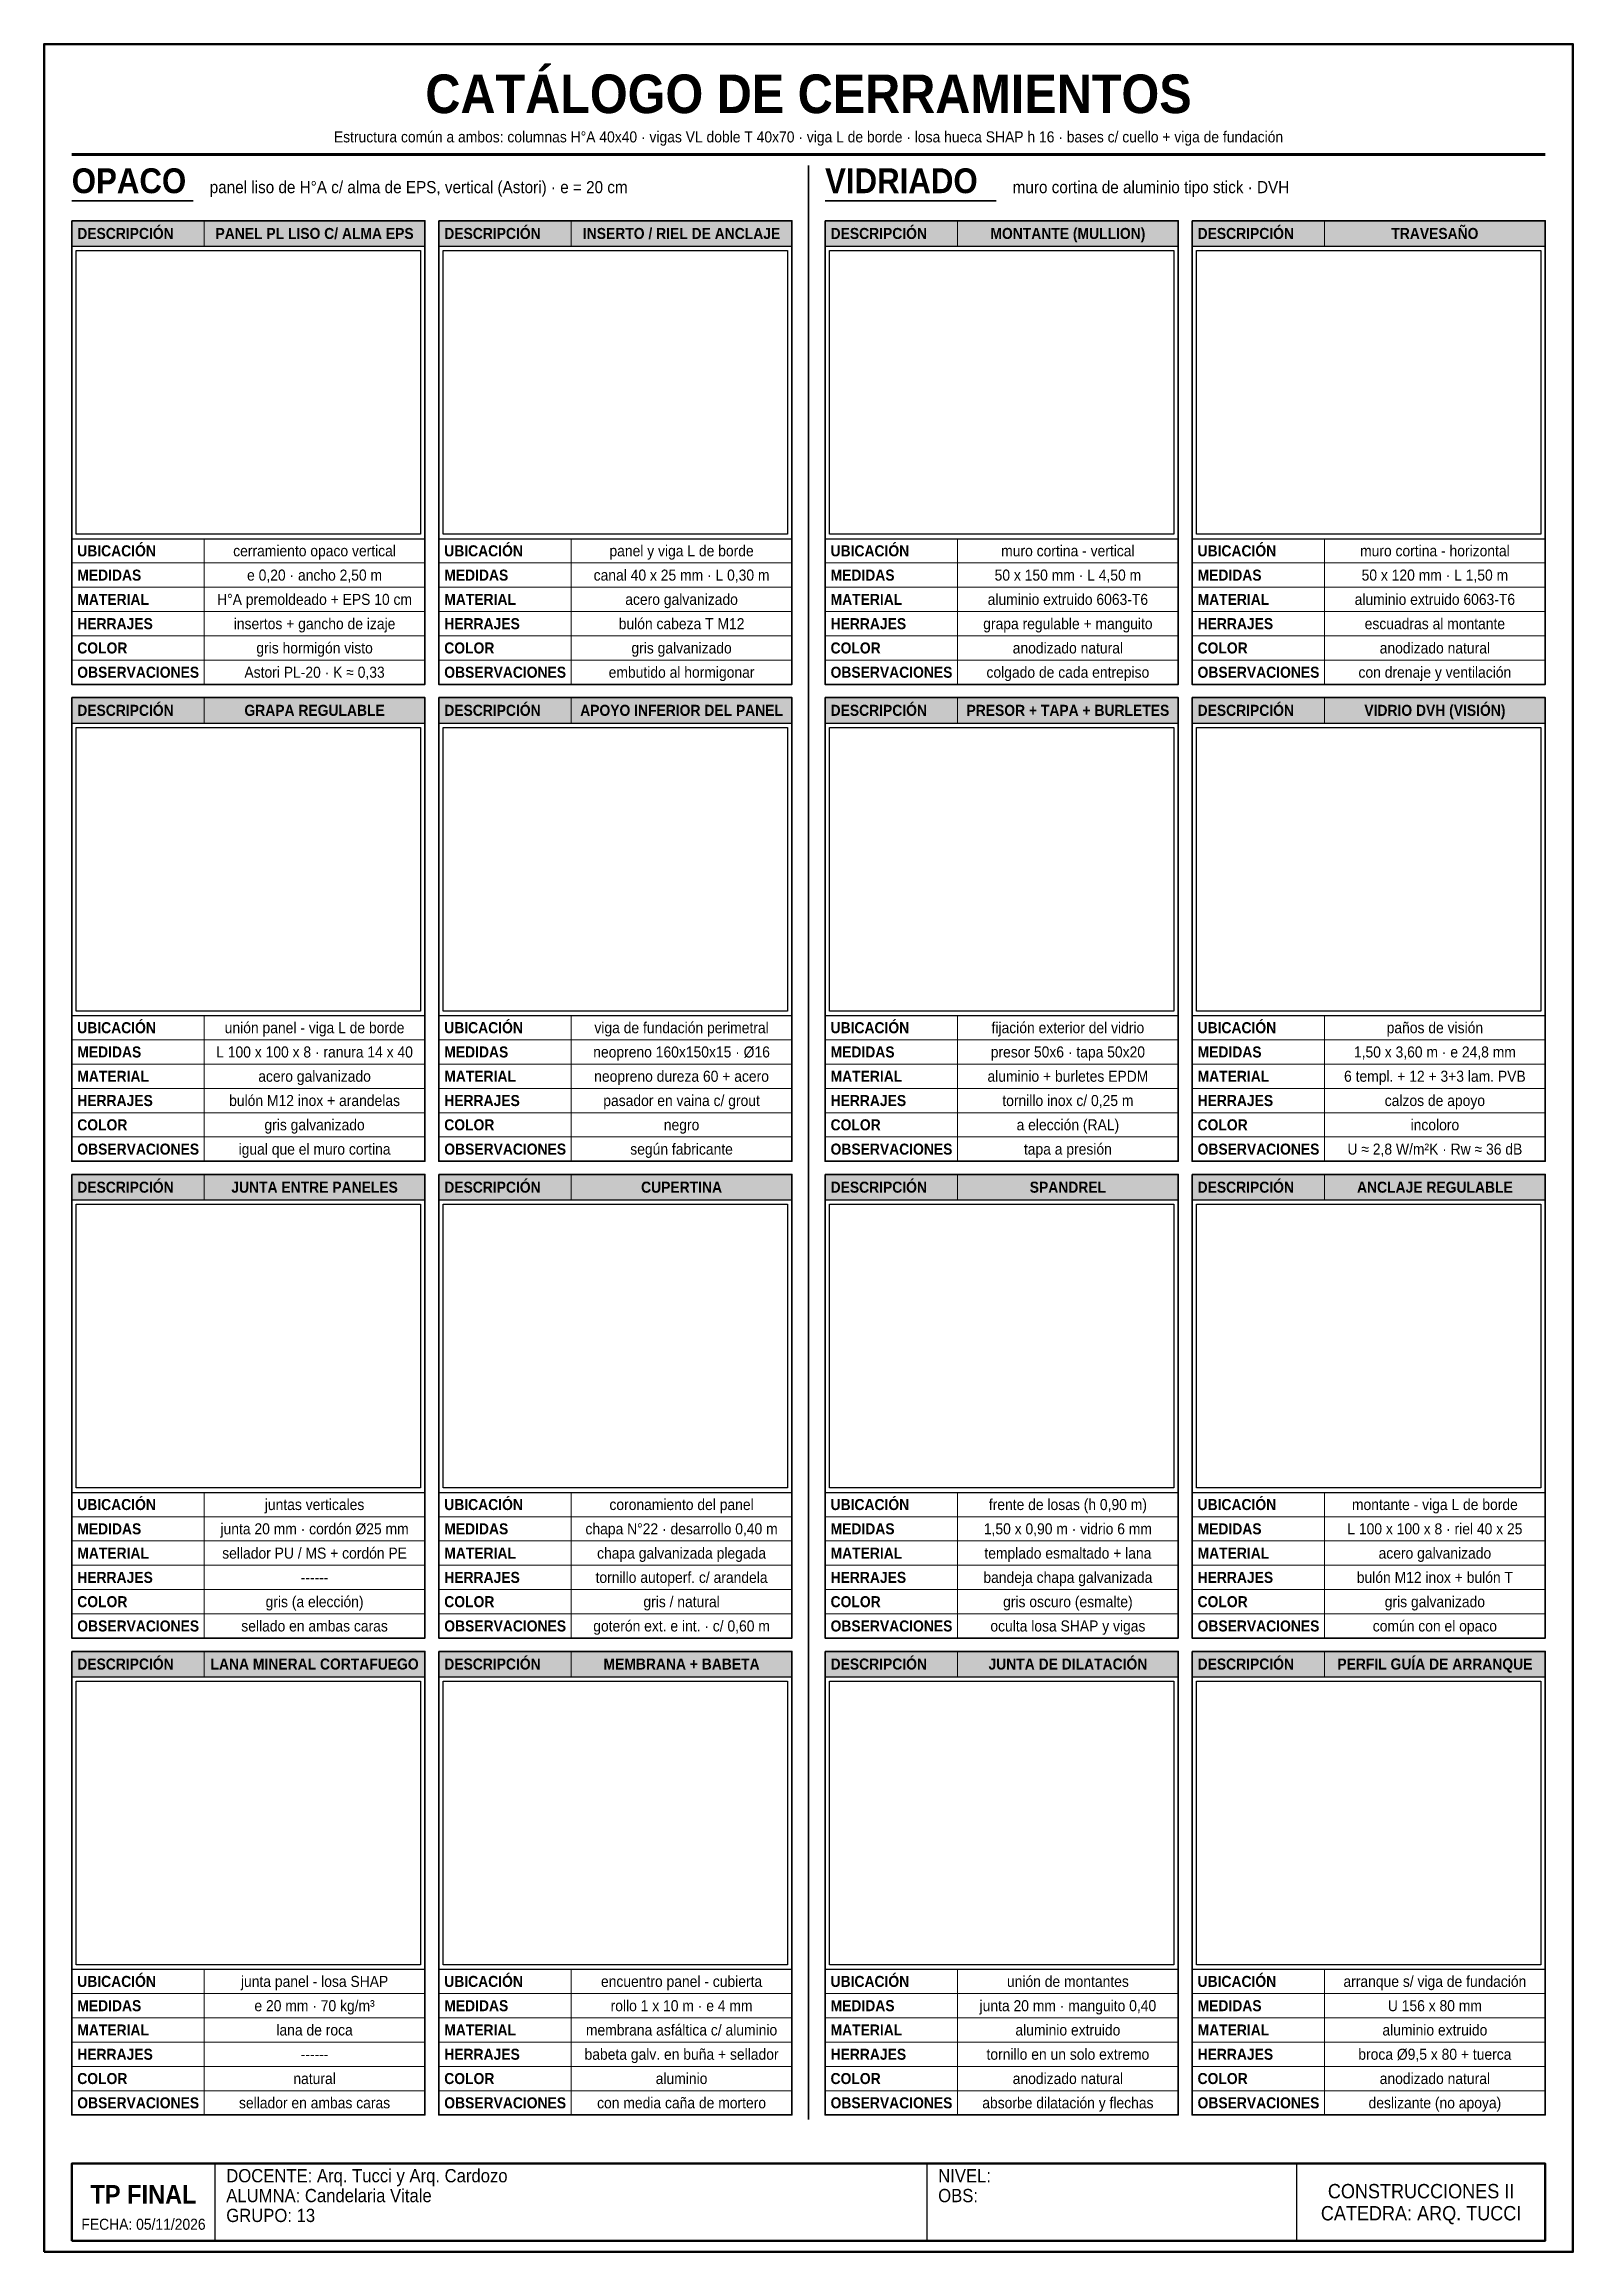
# Model space of a CAD drawing. Header units: millimetres. Extents: x 10 to 287, y 10 to 410.
import ezdxf
from ezdxf.enums import TextEntityAlignment as Align

# ---------------------------------------------------------------- set-up
doc = ezdxf.new("R2010")
doc.units = ezdxf.units.MM
for name, color, linetype in [('0-MARCO', 7, 'Continuous'), ('1-DIBUJO', 7, 'Continuous'), ('3-TABLAS', 7, 'Continuous'), ('3-TEXTOS', 7, 'Continuous'), ('3-TITULOS', 7, 'Continuous')]:
    doc.layers.add(name, color=color, linetype=linetype)
doc.styles.add('ARIAL', font='arial.ttf')
doc.styles.add('ARIAL-NEGRITA', font='arialbd.ttf')
picture_1 = doc.add_image_def('image1.jpg', size_in_pixel=(404, 333))
picture_2 = doc.add_image_def('image2.jpg', size_in_pixel=(500, 411))
picture_3 = doc.add_image_def('image3.jpg', size_in_pixel=(455, 375))
picture_4 = doc.add_image_def('image4.jpg', size_in_pixel=(455, 375))
picture_5 = doc.add_image_def('image5.jpg', size_in_pixel=(500, 411))
picture_6 = doc.add_image_def('image6.jpg', size_in_pixel=(455, 375))
picture_7 = doc.add_image_def('image7.jpg', size_in_pixel=(343, 283))
picture_8 = doc.add_image_def('image8.jpg', size_in_pixel=(341, 281))
picture_9 = doc.add_image_def('image9.jpg', size_in_pixel=(410, 338))
picture_10 = doc.add_image_def('image10.jpg', size_in_pixel=(455, 375))
picture_11 = doc.add_image_def('image11.jpg', size_in_pixel=(301, 248))
picture_12 = doc.add_image_def('image12.jpg', size_in_pixel=(500, 411))
picture_13 = doc.add_image_def('image13.jpg', size_in_pixel=(500, 411))
picture_14 = doc.add_image_def('image14.jpg', size_in_pixel=(500, 411))
picture_15 = doc.add_image_def('image15.jpg', size_in_pixel=(500, 411))
picture_16 = doc.add_image_def('image16.jpg', size_in_pixel=(455, 375))

msp = doc.modelspace()

# ---------------------------------------------------------------- hatches: boundary and pattern name
at = {"layer": '3-TABLAS', "true_color": 0xe8e8e8}
h = msp.add_hatch(color=254, dxfattribs=at)
h.dxf.hatch_style = 1
h.paths.add_polyline_path([(15, 373.4), (79, 373.4), (79, 378), (15, 378)])
h = msp.add_hatch(color=254, dxfattribs=at)
h.dxf.hatch_style = 1
h.paths.add_polyline_path([(81.5, 373.4), (145.5, 373.4), (145.5, 378), (81.5, 378)])
h = msp.add_hatch(color=254, dxfattribs=at)
h.dxf.hatch_style = 1
h.paths.add_polyline_path([(151.5, 373.4), (215.5, 373.4), (215.5, 378), (151.5, 378)])
h = msp.add_hatch(color=254, dxfattribs=at)
h.dxf.hatch_style = 1
h.paths.add_polyline_path([(218, 373.4), (282, 373.4), (282, 378), (218, 378)])
h = msp.add_hatch(color=254, dxfattribs=at)
h.dxf.hatch_style = 1
h.paths.add_polyline_path([(15, 287), (79, 287), (79, 291.6), (15, 291.6)])
h = msp.add_hatch(color=254, dxfattribs=at)
h.dxf.hatch_style = 1
h.paths.add_polyline_path([(81.5, 287), (145.5, 287), (145.5, 291.6), (81.5, 291.6)])
h = msp.add_hatch(color=254, dxfattribs=at)
h.dxf.hatch_style = 1
h.paths.add_polyline_path([(151.5, 287), (215.5, 287), (215.5, 291.6), (151.5, 291.6)])
h = msp.add_hatch(color=254, dxfattribs=at)
h.dxf.hatch_style = 1
h.paths.add_polyline_path([(218, 287), (282, 287), (282, 291.6), (218, 291.6)])
h = msp.add_hatch(color=254, dxfattribs=at)
h.dxf.hatch_style = 1
h.paths.add_polyline_path([(15, 200.6), (79, 200.6), (79, 205.2), (15, 205.2)])
h = msp.add_hatch(color=254, dxfattribs=at)
h.dxf.hatch_style = 1
h.paths.add_polyline_path([(81.5, 200.6), (145.5, 200.6), (145.5, 205.2), (81.5, 205.2)])
h = msp.add_hatch(color=254, dxfattribs=at)
h.dxf.hatch_style = 1
h.paths.add_polyline_path([(151.5, 200.6), (215.5, 200.6), (215.5, 205.2), (151.5, 205.2)])
h = msp.add_hatch(color=254, dxfattribs=at)
h.dxf.hatch_style = 1
h.paths.add_polyline_path([(218, 200.6), (282, 200.6), (282, 205.2), (218, 205.2)])
h = msp.add_hatch(color=254, dxfattribs=at)
h.dxf.hatch_style = 1
h.paths.add_polyline_path([(15, 114.2), (79, 114.2), (79, 118.8), (15, 118.8)])
h = msp.add_hatch(color=254, dxfattribs=at)
h.dxf.hatch_style = 1
h.paths.add_polyline_path([(81.5, 114.2), (145.5, 114.2), (145.5, 118.8), (81.5, 118.8)])
h = msp.add_hatch(color=254, dxfattribs=at)
h.dxf.hatch_style = 1
h.paths.add_polyline_path([(151.5, 114.2), (215.5, 114.2), (215.5, 118.8), (151.5, 118.8)])
h = msp.add_hatch(color=254, dxfattribs=at)
h.dxf.hatch_style = 1
h.paths.add_polyline_path([(218, 114.2), (282, 114.2), (282, 118.8), (218, 118.8)])

# ---------------------------------------------------------------- linework, layer by layer
at = {"layer": '0-MARCO', "lineweight": 50}
for points in [[(10, 10), (287, 10), (287, 410), (10, 410)], [(15, 12), (282, 12), (282, 26), (15, 26)]]:
    msp.add_lwpolyline(points, close=True, dxfattribs=at)
at = {"layer": '0-MARCO', "lineweight": 25}
for points in [[(41, 12), (41, 26)], [(170, 12), (170, 26)], [(237, 12), (237, 26)]]:
    msp.add_lwpolyline(points, dxfattribs=at)
at = {"layer": '3-TABLAS', "lineweight": 35}
for points in [[(15, 378), (79, 378), (79, 294), (15, 294)], [(81.5, 378), (145.5, 378), (145.5, 294), (81.5, 294)], [(151.5, 378), (215.5, 378), (215.5, 294), (151.5, 294)], [(218, 378), (282, 378), (282, 294), (218, 294)], [(15, 291.6), (79, 291.6), (79, 207.6), (15, 207.6)], [(81.5, 291.6), (145.5, 291.6), (145.5, 207.6), (81.5, 207.6)], [(151.5, 291.6), (215.5, 291.6), (215.5, 207.6), (151.5, 207.6)], [(218, 291.6), (282, 291.6), (282, 207.6), (218, 207.6)], [(15, 205.2), (79, 205.2), (79, 121.2), (15, 121.2)], [(81.5, 205.2), (145.5, 205.2), (145.5, 121.2), (81.5, 121.2)], [(151.5, 205.2), (215.5, 205.2), (215.5, 121.2), (151.5, 121.2)], [(218, 205.2), (282, 205.2), (282, 121.2), (218, 121.2)], [(15, 118.8), (79, 118.8), (79, 34.8), (15, 34.8)], [(81.5, 118.8), (145.5, 118.8), (145.5, 34.8), (81.5, 34.8)], [(151.5, 118.8), (215.5, 118.8), (215.5, 34.8), (151.5, 34.8)], [(218, 118.8), (282, 118.8), (282, 34.8), (218, 34.8)]]:
    msp.add_lwpolyline(points, close=True, dxfattribs=at)
at = {"layer": '3-TABLAS', "lineweight": 13}
for points in [[(39, 378), (39, 373.4)], [(105.5, 378), (105.5, 373.4)], [(175.5, 378), (175.5, 373.4)], [(242, 378), (242, 373.4)], [(39, 320.4), (39, 294)], [(105.5, 320.4), (105.5, 294)], [(175.5, 320.4), (175.5, 294)], [(242, 320.4), (242, 294)], [(15, 316), (79, 316)], [(81.5, 316), (145.5, 316)], [(151.5, 316), (215.5, 316)], [(218, 316), (282, 316)], [(15, 311.6), (79, 311.6)], [(81.5, 311.6), (145.5, 311.6)], [(151.5, 311.6), (215.5, 311.6)], [(218, 311.6), (282, 311.6)], [(15, 307.2), (79, 307.2)], [(81.5, 307.2), (145.5, 307.2)], [(151.5, 307.2), (215.5, 307.2)], [(218, 307.2), (282, 307.2)], [(15, 302.8), (79, 302.8)], [(81.5, 302.8), (145.5, 302.8)], [(151.5, 302.8), (215.5, 302.8)], [(218, 302.8), (282, 302.8)], [(15, 298.4), (79, 298.4)], [(81.5, 298.4), (145.5, 298.4)], [(151.5, 298.4), (215.5, 298.4)], [(218, 298.4), (282, 298.4)], [(39, 291.6), (39, 287)], [(105.5, 291.6), (105.5, 287)], [(175.5, 291.6), (175.5, 287)], [(242, 291.6), (242, 287)], [(39, 234), (39, 207.6)], [(105.5, 234), (105.5, 207.6)], [(175.5, 234), (175.5, 207.6)], [(242, 234), (242, 207.6)], [(15, 229.6), (79, 229.6)], [(81.5, 229.6), (145.5, 229.6)], [(151.5, 229.6), (215.5, 229.6)], [(218, 229.6), (282, 229.6)], [(15, 225.2), (79, 225.2)], [(81.5, 225.2), (145.5, 225.2)], [(151.5, 225.2), (215.5, 225.2)], [(218, 225.2), (282, 225.2)], [(15, 220.8), (79, 220.8)], [(81.5, 220.8), (145.5, 220.8)], [(151.5, 220.8), (215.5, 220.8)], [(218, 220.8), (282, 220.8)], [(15, 216.4), (79, 216.4)], [(81.5, 216.4), (145.5, 216.4)], [(151.5, 216.4), (215.5, 216.4)], [(218, 216.4), (282, 216.4)], [(15, 212), (79, 212)], [(81.5, 212), (145.5, 212)], [(151.5, 212), (215.5, 212)], [(218, 212), (282, 212)], [(39, 205.2), (39, 200.6)], [(105.5, 205.2), (105.5, 200.6)], [(175.5, 205.2), (175.5, 200.6)], [(242, 205.2), (242, 200.6)], [(39, 147.6), (39, 121.2)], [(105.5, 147.6), (105.5, 121.2)], [(175.5, 147.6), (175.5, 121.2)], [(242, 147.6), (242, 121.2)], [(15, 143.2), (79, 143.2)], [(81.5, 143.2), (145.5, 143.2)], [(151.5, 143.2), (215.5, 143.2)], [(218, 143.2), (282, 143.2)], [(15, 138.8), (79, 138.8)], [(81.5, 138.8), (145.5, 138.8)], [(151.5, 138.8), (215.5, 138.8)], [(218, 138.8), (282, 138.8)], [(15, 134.4), (79, 134.4)], [(81.5, 134.4), (145.5, 134.4)], [(151.5, 134.4), (215.5, 134.4)], [(218, 134.4), (282, 134.4)], [(15, 130), (79, 130)], [(81.5, 130), (145.5, 130)], [(151.5, 130), (215.5, 130)], [(218, 130), (282, 130)], [(15, 125.6), (79, 125.6)], [(81.5, 125.6), (145.5, 125.6)], [(151.5, 125.6), (215.5, 125.6)], [(218, 125.6), (282, 125.6)], [(39, 118.8), (39, 114.2)], [(105.5, 118.8), (105.5, 114.2)], [(175.5, 118.8), (175.5, 114.2)], [(242, 118.8), (242, 114.2)], [(39, 61.2), (39, 34.8)], [(105.5, 61.2), (105.5, 34.8)], [(175.5, 61.2), (175.5, 34.8)], [(242, 61.2), (242, 34.8)], [(15, 56.8), (79, 56.8)], [(81.5, 56.8), (145.5, 56.8)], [(151.5, 56.8), (215.5, 56.8)], [(218, 56.8), (282, 56.8)], [(15, 52.4), (79, 52.4)], [(81.5, 52.4), (145.5, 52.4)], [(151.5, 52.4), (215.5, 52.4)], [(218, 52.4), (282, 52.4)], [(15, 48), (79, 48)], [(81.5, 48), (145.5, 48)], [(151.5, 48), (215.5, 48)], [(218, 48), (282, 48)], [(15, 43.6), (79, 43.6)], [(81.5, 43.6), (145.5, 43.6)], [(151.5, 43.6), (215.5, 43.6)], [(218, 43.6), (282, 43.6)], [(15, 39.2), (79, 39.2)], [(81.5, 39.2), (145.5, 39.2)], [(151.5, 39.2), (215.5, 39.2)], [(218, 39.2), (282, 39.2)]]:
    msp.add_lwpolyline(points, dxfattribs=at)
at = {"layer": '3-TABLAS', "lineweight": 25}
for points in [[(15, 373.4), (79, 373.4)], [(81.5, 373.4), (145.5, 373.4)], [(151.5, 373.4), (215.5, 373.4)], [(218, 373.4), (282, 373.4)], [(15, 320.4), (79, 320.4)], [(81.5, 320.4), (145.5, 320.4)], [(151.5, 320.4), (215.5, 320.4)], [(218, 320.4), (282, 320.4)], [(15, 287), (79, 287)], [(81.5, 287), (145.5, 287)], [(151.5, 287), (215.5, 287)], [(218, 287), (282, 287)], [(15, 234), (79, 234)], [(81.5, 234), (145.5, 234)], [(151.5, 234), (215.5, 234)], [(218, 234), (282, 234)], [(15, 200.6), (79, 200.6)], [(81.5, 200.6), (145.5, 200.6)], [(151.5, 200.6), (215.5, 200.6)], [(218, 200.6), (282, 200.6)], [(15, 147.6), (79, 147.6)], [(81.5, 147.6), (145.5, 147.6)], [(151.5, 147.6), (215.5, 147.6)], [(218, 147.6), (282, 147.6)], [(15, 114.2), (79, 114.2)], [(81.5, 114.2), (145.5, 114.2)], [(151.5, 114.2), (215.5, 114.2)], [(218, 114.2), (282, 114.2)], [(15, 61.2), (79, 61.2)], [(81.5, 61.2), (145.5, 61.2)], [(151.5, 61.2), (215.5, 61.2)], [(218, 61.2), (282, 61.2)]]:
    msp.add_lwpolyline(points, dxfattribs=at)
at = {"layer": '3-TABLAS', "lineweight": 13}
for points in [[(15.8, 321.2), (78.2, 321.2), (78.2, 372.6), (15.8, 372.6)], [(82.3, 321.2), (144.7, 321.2), (144.7, 372.6), (82.3, 372.6)], [(152.3, 321.2), (214.7, 321.2), (214.7, 372.6), (152.3, 372.6)], [(218.8, 321.2), (281.2, 321.2), (281.2, 372.6), (218.8, 372.6)], [(15.8, 234.8), (78.2, 234.8), (78.2, 286.2), (15.8, 286.2)], [(82.3, 234.8), (144.7, 234.8), (144.7, 286.2), (82.3, 286.2)], [(152.3, 234.8), (214.7, 234.8), (214.7, 286.2), (152.3, 286.2)], [(218.8, 234.8), (281.2, 234.8), (281.2, 286.2), (218.8, 286.2)], [(15.8, 148.4), (78.2, 148.4), (78.2, 199.8), (15.8, 199.8)], [(82.3, 148.4), (144.7, 148.4), (144.7, 199.8), (82.3, 199.8)], [(152.3, 148.4), (214.7, 148.4), (214.7, 199.8), (152.3, 199.8)], [(218.8, 148.4), (281.2, 148.4), (281.2, 199.8), (218.8, 199.8)], [(15.8, 62), (78.2, 62), (78.2, 113.4), (15.8, 113.4)], [(82.3, 62), (144.7, 62), (144.7, 113.4), (82.3, 113.4)], [(152.3, 62), (214.7, 62), (214.7, 113.4), (152.3, 113.4)], [(218.8, 62), (281.2, 62), (281.2, 113.4), (218.8, 113.4)]]:
    msp.add_lwpolyline(points, close=True, dxfattribs=at)
at = {"layer": '3-TITULOS', "lineweight": 70}
msp.add_lwpolyline([(15, 390), (282, 390)], dxfattribs=at)
at = {"layer": '3-TITULOS', "lineweight": 35}
for points in [[(148.5, 388), (148.5, 34)], [(15, 381.6), (37, 381.6)], [(151.5, 381.6), (182.5, 381.6)]]:
    msp.add_lwpolyline(points, dxfattribs=at)

# ---------------------------------------------------------------- texts
at = {"layer": '3-TABLAS', "style": 'ARIAL-NEGRITA', "width": 0.9}
for s, p in [('DESCRIPCIÓN', (16, 375.7)), ('DESCRIPCIÓN', (82.5, 375.7)), ('DESCRIPCIÓN', (152.5, 375.7)), ('DESCRIPCIÓN', (219, 375.7)), ('UBICACIÓN', (16, 318.2)), ('UBICACIÓN', (82.5, 318.2)), ('UBICACIÓN', (152.5, 318.2)), ('UBICACIÓN', (219, 318.2)), ('MEDIDAS', (16, 313.8)), ('MEDIDAS', (82.5, 313.8)), ('MEDIDAS', (152.5, 313.8)), ('MEDIDAS', (219, 313.8)), ('MATERIAL', (16, 309.4)), ('MATERIAL', (82.5, 309.4)), ('MATERIAL', (152.5, 309.4)), ('MATERIAL', (219, 309.4)), ('HERRAJES', (16, 305)), ('HERRAJES', (82.5, 305)), ('HERRAJES', (152.5, 305)), ('HERRAJES', (219, 305)), ('COLOR', (16, 300.6)), ('COLOR', (82.5, 300.6)), ('COLOR', (152.5, 300.6)), ('COLOR', (219, 300.6)), ('OBSERVACIONES', (16, 296.2)), ('OBSERVACIONES', (82.5, 296.2)), ('OBSERVACIONES', (152.5, 296.2)), ('OBSERVACIONES', (219, 296.2)), ('DESCRIPCIÓN', (16, 289.3)), ('DESCRIPCIÓN', (82.5, 289.3)), ('DESCRIPCIÓN', (152.5, 289.3)), ('DESCRIPCIÓN', (219, 289.3)), ('UBICACIÓN', (16, 231.8)), ('UBICACIÓN', (82.5, 231.8)), ('UBICACIÓN', (152.5, 231.8)), ('UBICACIÓN', (219, 231.8)), ('MEDIDAS', (16, 227.4)), ('MEDIDAS', (82.5, 227.4)), ('MEDIDAS', (152.5, 227.4)), ('MEDIDAS', (219, 227.4)), ('MATERIAL', (16, 223)), ('MATERIAL', (82.5, 223)), ('MATERIAL', (152.5, 223)), ('MATERIAL', (219, 223)), ('HERRAJES', (16, 218.6)), ('HERRAJES', (82.5, 218.6)), ('HERRAJES', (152.5, 218.6)), ('HERRAJES', (219, 218.6)), ('COLOR', (16, 214.2)), ('COLOR', (82.5, 214.2)), ('COLOR', (152.5, 214.2)), ('COLOR', (219, 214.2)), ('OBSERVACIONES', (16, 209.8)), ('OBSERVACIONES', (82.5, 209.8)), ('OBSERVACIONES', (152.5, 209.8)), ('OBSERVACIONES', (219, 209.8)), ('DESCRIPCIÓN', (16, 202.9)), ('DESCRIPCIÓN', (82.5, 202.9)), ('DESCRIPCIÓN', (152.5, 202.9)), ('DESCRIPCIÓN', (219, 202.9)), ('UBICACIÓN', (16, 145.4)), ('UBICACIÓN', (82.5, 145.4)), ('UBICACIÓN', (152.5, 145.4)), ('UBICACIÓN', (219, 145.4)), ('MEDIDAS', (16, 141)), ('MEDIDAS', (82.5, 141)), ('MEDIDAS', (152.5, 141)), ('MEDIDAS', (219, 141)), ('MATERIAL', (16, 136.6)), ('MATERIAL', (82.5, 136.6)), ('MATERIAL', (152.5, 136.6)), ('MATERIAL', (219, 136.6)), ('HERRAJES', (16, 132.2)), ('HERRAJES', (82.5, 132.2)), ('HERRAJES', (152.5, 132.2)), ('HERRAJES', (219, 132.2)), ('COLOR', (16, 127.8)), ('COLOR', (82.5, 127.8)), ('COLOR', (152.5, 127.8)), ('COLOR', (219, 127.8)), ('OBSERVACIONES', (16, 123.4)), ('OBSERVACIONES', (82.5, 123.4)), ('OBSERVACIONES', (152.5, 123.4)), ('OBSERVACIONES', (219, 123.4)), ('DESCRIPCIÓN', (16, 116.5)), ('DESCRIPCIÓN', (82.5, 116.5)), ('DESCRIPCIÓN', (152.5, 116.5)), ('DESCRIPCIÓN', (219, 116.5)), ('UBICACIÓN', (16, 59)), ('UBICACIÓN', (82.5, 59)), ('UBICACIÓN', (152.5, 59)), ('UBICACIÓN', (219, 59)), ('MEDIDAS', (16, 54.6)), ('MEDIDAS', (82.5, 54.6)), ('MEDIDAS', (152.5, 54.6)), ('MEDIDAS', (219, 54.6)), ('MATERIAL', (16, 50.2)), ('MATERIAL', (82.5, 50.2)), ('MATERIAL', (152.5, 50.2)), ('MATERIAL', (219, 50.2)), ('HERRAJES', (16, 45.8)), ('HERRAJES', (82.5, 45.8)), ('HERRAJES', (152.5, 45.8)), ('HERRAJES', (219, 45.8)), ('COLOR', (16, 41.4)), ('COLOR', (82.5, 41.4)), ('COLOR', (152.5, 41.4)), ('COLOR', (219, 41.4)), ('OBSERVACIONES', (16, 37)), ('OBSERVACIONES', (82.5, 37)), ('OBSERVACIONES', (152.5, 37)), ('OBSERVACIONES', (219, 37))]:
    msp.add_text(s, height=2, dxfattribs=at).set_placement(p, align=Align.MIDDLE_LEFT)
at = {"layer": '3-TABLAS', "width": 0.9}
for s, style, p in [('PANEL PL LISO C/ ALMA EPS', 'ARIAL-NEGRITA', (59, 375.7)), ('INSERTO / RIEL DE ANCLAJE', 'ARIAL-NEGRITA', (125.5, 375.7)), ('MONTANTE (MULLION)', 'ARIAL-NEGRITA', (195.5, 375.7)), ('TRAVESAÑO', 'ARIAL-NEGRITA', (262, 375.7)), ('cerramiento opaco vertical', 'ARIAL', (59, 318.2)), ('panel y viga L de borde', 'ARIAL', (125.5, 318.2)), ('muro cortina - vertical', 'ARIAL', (195.5, 318.2)), ('muro cortina - horizontal', 'ARIAL', (262, 318.2)), ('e 0,20 · ancho 2,50 m', 'ARIAL', (59, 313.8)), ('canal 40 x 25 mm · L 0,30 m', 'ARIAL', (125.5, 313.8)), ('50 x 150 mm · L 4,50 m', 'ARIAL', (195.5, 313.8)), ('50 x 120 mm · L 1,50 m', 'ARIAL', (262, 313.8)), ('H°A premoldeado + EPS 10 cm', 'ARIAL', (59, 309.4)), ('acero galvanizado', 'ARIAL', (125.5, 309.4)), ('aluminio extruido 6063-T6', 'ARIAL', (195.5, 309.4)), ('aluminio extruido 6063-T6', 'ARIAL', (262, 309.4)), ('insertos + gancho de izaje', 'ARIAL', (59, 305)), ('bulón cabeza T M12', 'ARIAL', (125.5, 305)), ('grapa regulable + manguito', 'ARIAL', (195.5, 305)), ('escuadras al montante', 'ARIAL', (262, 305)), ('gris hormigón visto', 'ARIAL', (59, 300.6)), ('gris galvanizado', 'ARIAL', (125.5, 300.6)), ('anodizado natural', 'ARIAL', (195.5, 300.6)), ('anodizado natural', 'ARIAL', (262, 300.6)), ('Astori PL-20 · K ≈ 0,33', 'ARIAL', (59, 296.2)), ('embutido al hormigonar', 'ARIAL', (125.5, 296.2)), ('colgado de cada entrepiso', 'ARIAL', (195.5, 296.2)), ('con drenaje y ventilación', 'ARIAL', (262, 296.2)), ('GRAPA REGULABLE', 'ARIAL-NEGRITA', (59, 289.3)), ('APOYO INFERIOR DEL PANEL', 'ARIAL-NEGRITA', (125.5, 289.3)), ('PRESOR + TAPA + BURLETES', 'ARIAL-NEGRITA', (195.5, 289.3)), ('VIDRIO DVH (VISIÓN)', 'ARIAL-NEGRITA', (262, 289.3)), ('unión panel - viga L de borde', 'ARIAL', (59, 231.8)), ('viga de fundación perimetral', 'ARIAL', (125.5, 231.8)), ('fijación exterior del vidrio', 'ARIAL', (195.5, 231.8)), ('paños de visión', 'ARIAL', (262, 231.8)), ('L 100 x 100 x 8 · ranura 14 x 40', 'ARIAL', (59, 227.4)), ('neopreno 160x150x15 · Ø16', 'ARIAL', (125.5, 227.4)), ('presor 50x6 · tapa 50x20', 'ARIAL', (195.5, 227.4)), ('1,50 x 3,60 m · e 24,8 mm', 'ARIAL', (262, 227.4)), ('acero galvanizado', 'ARIAL', (59, 223)), ('neopreno dureza 60 + acero', 'ARIAL', (125.5, 223)), ('aluminio + burletes EPDM', 'ARIAL', (195.5, 223)), ('6 templ. + 12 + 3+3 lam. PVB', 'ARIAL', (262, 223)), ('bulón M12 inox + arandelas', 'ARIAL', (59, 218.6)), ('pasador en vaina c/ grout', 'ARIAL', (125.5, 218.6)), ('tornillo inox c/ 0,25 m', 'ARIAL', (195.5, 218.6)), ('calzos de apoyo', 'ARIAL', (262, 218.6)), ('gris galvanizado', 'ARIAL', (59, 214.2)), ('negro', 'ARIAL', (125.5, 214.2)), ('a elección (RAL)', 'ARIAL', (195.5, 214.2)), ('incoloro', 'ARIAL', (262, 214.2)), ('igual que el muro cortina', 'ARIAL', (59, 209.8)), ('según fabricante', 'ARIAL', (125.5, 209.8)), ('tapa a presión', 'ARIAL', (195.5, 209.8)), ('U ≈ 2,8 W/m²K · Rw ≈ 36 dB', 'ARIAL', (262, 209.8)), ('JUNTA ENTRE PANELES', 'ARIAL-NEGRITA', (59, 202.9)), ('CUPERTINA', 'ARIAL-NEGRITA', (125.5, 202.9)), ('SPANDREL', 'ARIAL-NEGRITA', (195.5, 202.9)), ('ANCLAJE REGULABLE', 'ARIAL-NEGRITA', (262, 202.9)), ('juntas verticales', 'ARIAL', (59, 145.4)), ('coronamiento del panel', 'ARIAL', (125.5, 145.4)), ('frente de losas (h 0,90 m)', 'ARIAL', (195.5, 145.4)), ('montante - viga L de borde', 'ARIAL', (262, 145.4)), ('junta 20 mm · cordón Ø25 mm', 'ARIAL', (59, 141)), ('chapa N°22 · desarrollo 0,40 m', 'ARIAL', (125.5, 141)), ('1,50 x 0,90 m · vidrio 6 mm', 'ARIAL', (195.5, 141)), ('L 100 x 100 x 8 · riel 40 x 25', 'ARIAL', (262, 141)), ('sellador PU / MS + cordón PE', 'ARIAL', (59, 136.6)), ('chapa galvanizada plegada', 'ARIAL', (125.5, 136.6)), ('templado esmaltado + lana', 'ARIAL', (195.5, 136.6)), ('acero galvanizado', 'ARIAL', (262, 136.6)), ('------', 'ARIAL', (59, 132.2)), ('tornillo autoperf. c/ arandela', 'ARIAL', (125.5, 132.2)), ('bandeja chapa galvanizada', 'ARIAL', (195.5, 132.2)), ('bulón M12 inox + bulón T', 'ARIAL', (262, 132.2)), ('gris (a elección)', 'ARIAL', (59, 127.8)), ('gris / natural', 'ARIAL', (125.5, 127.8)), ('gris oscuro (esmalte)', 'ARIAL', (195.5, 127.8)), ('gris galvanizado', 'ARIAL', (262, 127.8)), ('sellado en ambas caras', 'ARIAL', (59, 123.4)), ('goterón ext. e int. · c/ 0,60 m', 'ARIAL', (125.5, 123.4)), ('oculta losa SHAP y vigas', 'ARIAL', (195.5, 123.4)), ('común con el opaco', 'ARIAL', (262, 123.4)), ('LANA MINERAL CORTAFUEGO', 'ARIAL-NEGRITA', (59, 116.5)), ('MEMBRANA + BABETA', 'ARIAL-NEGRITA', (125.5, 116.5)), ('JUNTA DE DILATACIÓN', 'ARIAL-NEGRITA', (195.5, 116.5)), ('PERFIL GUÍA DE ARRANQUE', 'ARIAL-NEGRITA', (262, 116.5)), ('junta panel - losa SHAP', 'ARIAL', (59, 59)), ('encuentro panel - cubierta', 'ARIAL', (125.5, 59)), ('unión de montantes', 'ARIAL', (195.5, 59)), ('arranque s/ viga de fundación', 'ARIAL', (262, 59)), ('e 20 mm · 70 kg/m³', 'ARIAL', (59, 54.6)), ('rollo 1 x 10 m · e 4 mm', 'ARIAL', (125.5, 54.6)), ('junta 20 mm · manguito 0,40', 'ARIAL', (195.5, 54.6)), ('U 156 x 80 mm', 'ARIAL', (262, 54.6)), ('lana de roca', 'ARIAL', (59, 50.2)), ('membrana asfáltica c/ aluminio', 'ARIAL', (125.5, 50.2)), ('aluminio extruido', 'ARIAL', (195.5, 50.2)), ('aluminio extruido', 'ARIAL', (262, 50.2)), ('------', 'ARIAL', (59, 45.8)), ('babeta galv. en buña + sellador', 'ARIAL', (125.5, 45.8)), ('tornillo en un solo extremo', 'ARIAL', (195.5, 45.8)), ('broca Ø9,5 x 80 + tuerca', 'ARIAL', (262, 45.8)), ('natural', 'ARIAL', (59, 41.4)), ('aluminio', 'ARIAL', (125.5, 41.4)), ('anodizado natural', 'ARIAL', (195.5, 41.4)), ('anodizado natural', 'ARIAL', (262, 41.4)), ('sellador en ambas caras', 'ARIAL', (59, 37)), ('con media caña de mortero', 'ARIAL', (125.5, 37)), ('absorbe dilatación y flechas', 'ARIAL', (195.5, 37)), ('deslizante (no apoya)', 'ARIAL', (262, 37))]:
    msp.add_text(s, height=2, dxfattribs=dict(at, style=style)).set_placement(p, align=Align.MIDDLE_CENTER)
at = {"layer": '3-TEXTOS', "style": 'ARIAL', "width": 0.9}
for s, p in [('DOCENTE: Arq. Tucci y Arq. Cardozo', (43, 22.6)), ('NIVEL:', (172, 22.6)), ('ALUMNA: Candelaria Vitale', (43, 19)), ('OBS:', (172, 19)), ('GRUPO: 13', (43, 15.4))]:
    msp.add_text(s, height=2.4, dxfattribs=at).set_placement(p)
for s, height, p in [('CONSTRUCCIONES II', 2.6, (259.5, 21)), ('FECHA: 05/11/2026', 2, (28, 15)), ('CATEDRA: ARQ. TUCCI', 2.6, (259.5, 17))]:
    msp.add_text(s, height=height, dxfattribs=at).set_placement(p, align=Align.MIDDLE_CENTER)
at = {"layer": '3-TITULOS', "width": 0.9}
for s, height, style, p in [('CATÁLOGO DE CERRAMIENTOS', 7, 'ARIAL-NEGRITA', (148.5, 401)), ('Estructura común a ambos: columnas H°A 40x40 · vigas VL doble T 40x70 · viga L de borde · losa hueca SHAP h 16 · bases c/ cuello + viga de fundación', 2, 'ARIAL', (148.5, 393.2)), ('TP FINAL', 3.4, 'ARIAL-NEGRITA', (28, 20.4))]:
    msp.add_text(s, height=height, dxfattribs=dict(at, style=style)).set_placement(p, align=Align.MIDDLE_CENTER)
for s, height, style, p in [('OPACO', 4.5, 'ARIAL-NEGRITA', (15, 383)), ('panel liso de H°A c/ alma de EPS, vertical (Astori) · e = 20 cm', 2.2, 'ARIAL', (40, 383)), ('VIDRIADO', 4.5, 'ARIAL-NEGRITA', (151.5, 383)), ('muro cortina de aluminio tipo stick · DVH', 2.2, 'ARIAL', (185.5, 383))]:
    msp.add_text(s, height=height, dxfattribs=dict(at, style=style)).set_placement(p)

# ---------------------------------------------------------------- pictures from other files: only their frames are drawn
at = {"layer": '1-DIBUJO'}
image = msp.add_image(picture_1, insert=(15.8, 321.2), size_in_units=(62.4, 51.4), dxfattribs=at)
image = msp.add_image(picture_2, insert=(82.3, 321.2), size_in_units=(62.4, 51.4), dxfattribs=at)
image = msp.add_image(picture_9, insert=(152.3, 321.2), size_in_units=(62.4, 51.4), dxfattribs=at)
image = msp.add_image(picture_10, insert=(218.8, 321.2), size_in_units=(62.4, 51.4), dxfattribs=at)
image = msp.add_image(picture_3, insert=(15.8, 234.8), size_in_units=(62.4, 51.4), dxfattribs=at)
image = msp.add_image(picture_4, insert=(82.3, 234.8), size_in_units=(62.4, 51.4), dxfattribs=at)
image = msp.add_image(picture_11, insert=(152.3, 234.8), size_in_units=(62.4, 51.4), dxfattribs=at)
image = msp.add_image(picture_12, insert=(218.8, 234.8), size_in_units=(62.4, 51.4), dxfattribs=at)
image = msp.add_image(picture_5, insert=(15.8, 148.4), size_in_units=(62.4, 51.4), dxfattribs=at)
image = msp.add_image(picture_6, insert=(82.3, 148.4), size_in_units=(62.4, 51.4), dxfattribs=at)
image = msp.add_image(picture_13, insert=(152.3, 148.4), size_in_units=(62.4, 51.4), dxfattribs=at)
image = msp.add_image(picture_14, insert=(218.8, 148.4), size_in_units=(62.4, 51.4), dxfattribs=at)
image = msp.add_image(picture_7, insert=(15.8, 62), size_in_units=(62.4, 51.4), dxfattribs=at)
image = msp.add_image(picture_8, insert=(82.3, 62), size_in_units=(62.4, 51.4), dxfattribs=at)
image = msp.add_image(picture_15, insert=(152.3, 62), size_in_units=(62.4, 51.4), dxfattribs=at)
image = msp.add_image(picture_16, insert=(218.8, 62), size_in_units=(62.4, 51.4), dxfattribs=at)

doc.saveas('drawing.dxf')
